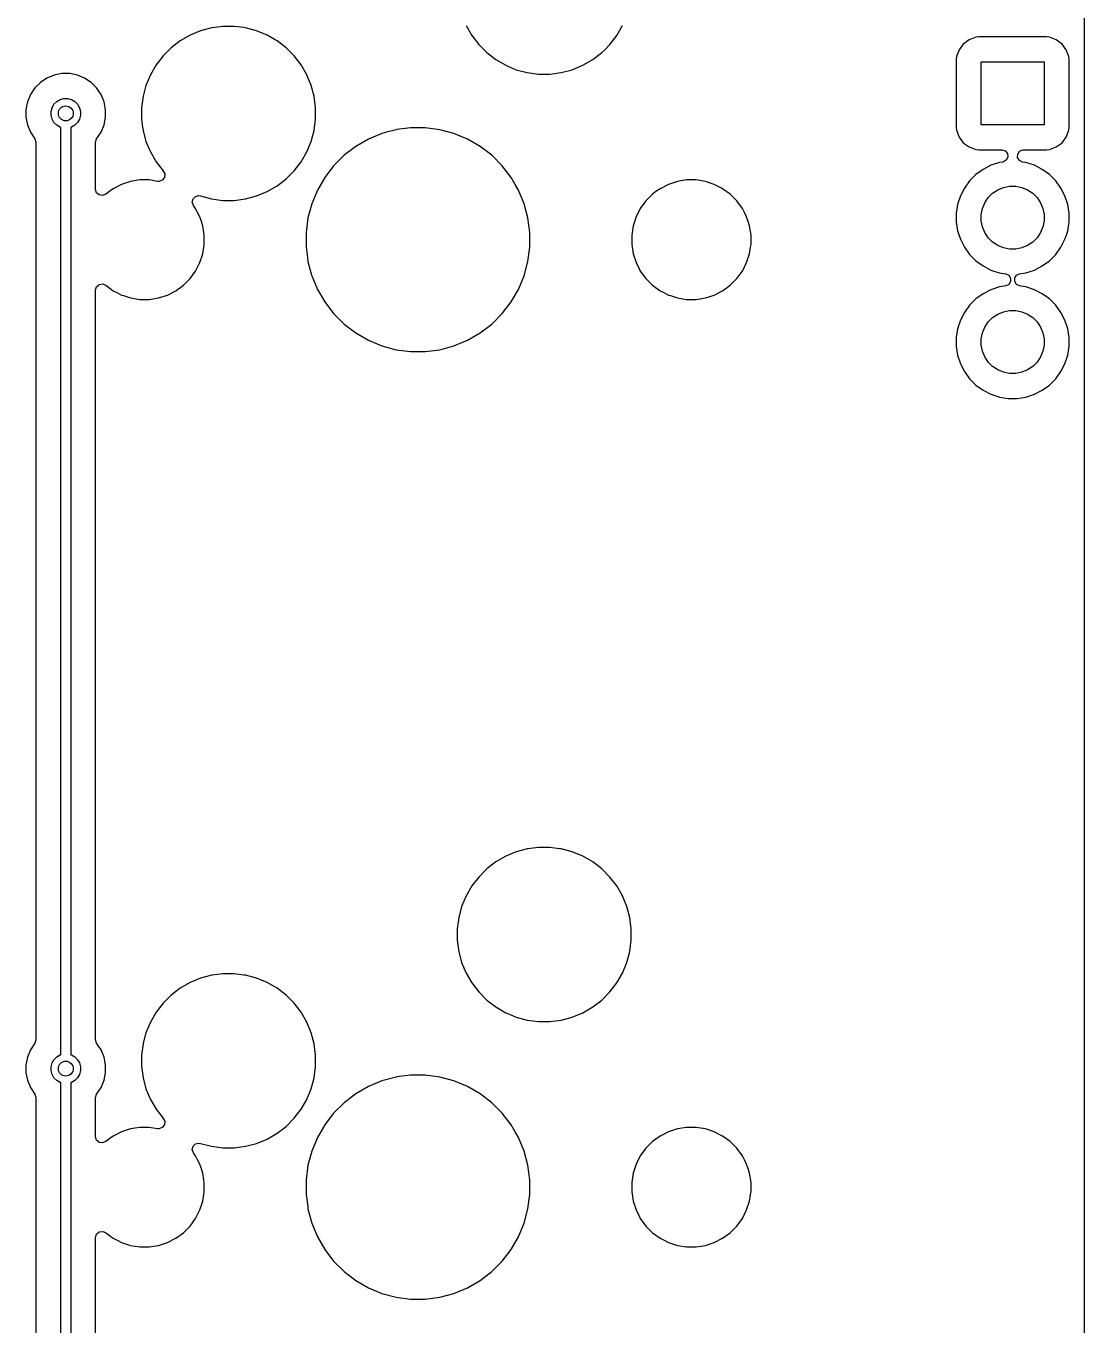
# Model space of a CAD drawing. Extents: x 3.97 to 7.28, y -6.08 to -1.4.
# Drawn here: x 6.44 to 7.278, y -3.484 to -2.456 of the extents above; entities that cross this region are included whole.
import ezdxf

# ---------------------------------------------------------------- set-up
doc = ezdxf.new("R2010")
doc.units = 0
doc.header["$MEASUREMENT"] = 0
doc.layers.add('BLACK', color=7, linetype='CONTINUOUS')

msp = doc.modelspace()

# ---------------------------------------------------------------- linework, layer by layer
at = {"layer": 'BLACK', "linetype": 'CONTINUOUS'}
for p, q in [((7.2775, -1.522), (7.2775, -5.978)), ((6.5865, -2.4573), (6.5828, -2.4583)), ((6.587, -2.4572), (6.5865, -2.4573)), ((6.5955, -2.4561), (6.587, -2.4572)), ((6.6045, -2.4561), (6.5955, -2.4561)), ((6.5955, -2.4561), (6.5955, -2.4561)), ((6.612, -2.4571), (6.6045, -2.4561)), ((6.6045, -2.4561), (6.6045, -2.4561)), ((6.6135, -2.4573), (6.612, -2.4571)), ((6.6222, -2.4596), (6.6135, -2.4573)), ((6.7881, -2.4555), (6.7926, -2.4634)), ((6.9074, -2.4634), (6.9119, -2.4555)), ((6.5616, -2.4676), (6.5545, -2.4731)), ((6.5695, -2.4631), (6.5616, -2.4676)), ((6.5778, -2.4596), (6.5695, -2.4631)), ((6.5695, -2.4631), (6.5695, -2.4631)), ((6.5828, -2.4583), (6.5778, -2.4596)), ((6.6305, -2.4631), (6.6222, -2.4596)), ((6.6368, -2.4667), (6.6305, -2.4631)), ((6.6305, -2.4631), (6.6305, -2.4631)), ((6.6384, -2.4676), (6.6368, -2.4667)), ((6.6455, -2.4731), (6.6384, -2.4676)), ((6.7926, -2.4634), (6.7981, -2.4705)), ((6.9019, -2.4705), (6.9074, -2.4634)), ((7.1865, -2.4667), (7.1819, -2.4701)), ((7.1918, -2.4647), (7.1865, -2.4667)), ((7.1865, -2.4667), (7.1865, -2.4667)), ((7.1941, -2.4644), (7.1918, -2.4647)), ((7.2479, -2.4644), (7.1941, -2.4644)), ((7.1941, -2.4644), (7.1941, -2.4644)), ((7.2502, -2.4647), (7.2479, -2.4644)), ((7.2479, -2.4644), (7.2479, -2.4644)), ((7.2479, -2.4644), (7.2479, -2.4644)), ((7.2479, -2.4644), (7.2479, -2.4644)), ((7.2555, -2.4667), (7.2502, -2.4647)), ((7.2502, -2.4647), (7.2502, -2.4647)), ((7.2601, -2.4701), (7.2555, -2.4667)), ((7.2555, -2.4667), (7.2555, -2.4667)), ((6.5545, -2.4731), (6.5481, -2.4795)), ((6.6519, -2.4795), (6.6455, -2.4731)), ((6.6455, -2.4731), (6.6455, -2.4731)), ((6.7981, -2.4705), (6.7981, -2.4705)), ((6.7981, -2.4705), (6.8045, -2.4769)), ((6.8045, -2.4769), (6.8045, -2.4769)), ((6.8045, -2.4769), (6.8116, -2.4824)), ((6.8886, -2.4823), (6.8955, -2.4769)), ((6.8955, -2.4769), (6.8979, -2.4746)), ((6.8979, -2.4746), (6.9019, -2.4705)), ((6.9019, -2.4705), (6.9019, -2.4705)), ((6.9019, -2.4705), (6.9019, -2.4705)), ((7.1785, -2.4746), (7.1765, -2.4799)), ((7.1819, -2.4701), (7.1785, -2.4746)), ((7.1785, -2.4746), (7.1785, -2.4746)), ((7.1819, -2.4701), (7.1819, -2.4701)), ((7.2635, -2.4746), (7.2601, -2.4701)), ((7.2601, -2.4701), (7.2601, -2.4701)), ((7.2653, -2.4795), (7.2635, -2.4746)), ((7.2635, -2.4746), (7.2635, -2.4746)), ((6.5426, -2.4866), (6.5381, -2.4945)), ((6.5481, -2.4795), (6.5426, -2.4866)), ((6.6574, -2.4866), (6.6519, -2.4795)), ((6.6519, -2.4795), (6.6519, -2.4795)), ((6.6619, -2.4945), (6.6574, -2.4866)), ((6.6574, -2.4866), (6.6574, -2.4866)), ((6.6574, -2.4866), (6.6574, -2.4866)), ((6.8116, -2.4824), (6.8116, -2.4824)), ((6.8116, -2.4824), (6.8116, -2.4824)), ((6.8116, -2.4824), (6.8195, -2.4869)), ((6.8195, -2.4869), (6.8195, -2.4869)), ((6.8195, -2.4869), (6.8195, -2.4869)), ((6.8195, -2.4869), (6.8231, -2.4884)), ((6.8231, -2.4884), (6.8278, -2.4904)), ((6.8722, -2.4904), (6.8805, -2.4869)), ((6.8805, -2.4869), (6.8884, -2.4824)), ((6.8884, -2.4824), (6.8886, -2.4823)), ((7.1765, -2.4799), (7.1763, -2.4823)), ((7.1763, -2.4823), (7.1763, -2.4823)), ((7.1763, -2.4823), (7.1763, -2.4823)), ((7.1763, -2.4823), (7.1763, -2.536)), ((7.196, -2.5341), (7.196, -2.4841)), ((7.196, -2.4841), (7.246, -2.4841)), ((7.246, -2.4841), (7.246, -2.5341)), ((7.2655, -2.4799), (7.2653, -2.4795)), ((7.2657, -2.4823), (7.2655, -2.4799)), ((7.2657, -2.536), (7.2657, -2.4823)), ((6.4561, -2.4971), (6.451, -2.5005)), ((6.4619, -2.4947), (6.4561, -2.4971)), ((6.4561, -2.4971), (6.4561, -2.4971)), ((6.468, -2.4935), (6.4619, -2.4947)), ((6.4619, -2.4947), (6.4619, -2.4947)), ((6.4742, -2.4935), (6.468, -2.4935)), ((6.468, -2.4935), (6.468, -2.4935)), ((6.4803, -2.4947), (6.4742, -2.4935)), ((6.4742, -2.4935), (6.4742, -2.4935)), ((6.486, -2.4971), (6.4803, -2.4947)), ((6.4803, -2.4947), (6.4803, -2.4947)), ((6.4912, -2.5005), (6.486, -2.4971)), ((6.486, -2.4971), (6.486, -2.4971)), ((6.5381, -2.4945), (6.5346, -2.5028)), ((6.5381, -2.4945), (6.5381, -2.4945)), ((6.663, -2.4971), (6.6619, -2.4945)), ((6.6619, -2.4945), (6.6619, -2.4945)), ((6.6619, -2.4945), (6.6619, -2.4945)), ((6.6654, -2.5028), (6.663, -2.4971)), ((6.8278, -2.4904), (6.8365, -2.4927)), ((6.8365, -2.4927), (6.8455, -2.4939)), ((6.8455, -2.4939), (6.8455, -2.4939)), ((6.8455, -2.4939), (6.8545, -2.4939)), ((6.8545, -2.4939), (6.8635, -2.4927)), ((6.8545, -2.4939), (6.8545, -2.4939)), ((6.8635, -2.4927), (6.8722, -2.4904)), ((6.4466, -2.5049), (6.4431, -2.5101)), ((6.451, -2.5005), (6.4466, -2.5049)), ((6.4466, -2.5049), (6.4466, -2.5049)), ((6.451, -2.5005), (6.451, -2.5005)), ((6.4955, -2.5049), (6.4912, -2.5005)), ((6.4912, -2.5005), (6.4912, -2.5005)), ((6.499, -2.5101), (6.4955, -2.5049)), ((6.4955, -2.5049), (6.4955, -2.5049)), ((6.5346, -2.5028), (6.5323, -2.5115)), ((6.6677, -2.5115), (6.6654, -2.5028)), ((6.4408, -2.5158), (6.4395, -2.5219)), ((6.4431, -2.5101), (6.4408, -2.5158)), ((6.4408, -2.5158), (6.4408, -2.5158)), ((6.4431, -2.5101), (6.4431, -2.5101)), ((6.4602, -2.5205), (6.4617, -2.5178)), ((6.4617, -2.5178), (6.4639, -2.5156)), ((6.4639, -2.5156), (6.4665, -2.5141)), ((6.4665, -2.5141), (6.4695, -2.5133)), ((6.4695, -2.5133), (6.4726, -2.5133)), ((6.4726, -2.5133), (6.4756, -2.5141)), ((6.4756, -2.5141), (6.4783, -2.5156)), ((6.4783, -2.5156), (6.4804, -2.5178)), ((6.4804, -2.5178), (6.482, -2.5205)), ((6.4996, -2.5115), (6.499, -2.5101)), ((6.499, -2.5101), (6.499, -2.5101)), ((6.5014, -2.5158), (6.4996, -2.5115)), ((6.5023, -2.5205), (6.5014, -2.5158)), ((6.5323, -2.5115), (6.5311, -2.5205)), ((6.5323, -2.5115), (6.5323, -2.5115)), ((6.6689, -2.5205), (6.6677, -2.5115)), ((6.4395, -2.5219), (6.4395, -2.5281)), ((6.4395, -2.5281), (6.4408, -2.5342)), ((6.4594, -2.5235), (6.4602, -2.5205)), ((6.4594, -2.5265), (6.4594, -2.5235)), ((6.4602, -2.5295), (6.4594, -2.5265)), ((6.4617, -2.5322), (6.4602, -2.5295)), ((6.482, -2.5295), (6.4804, -2.5322)), ((6.482, -2.5205), (6.4828, -2.5235)), ((6.4828, -2.5265), (6.482, -2.5295)), ((6.4828, -2.5235), (6.4828, -2.5265)), ((6.5014, -2.5342), (6.5026, -2.5281)), ((6.5026, -2.5219), (6.5023, -2.5205)), ((6.5026, -2.5281), (6.5026, -2.5219)), ((6.5026, -2.5219), (6.5026, -2.5219)), ((6.5026, -2.5219), (6.5026, -2.5219)), ((6.5311, -2.5205), (6.5311, -2.5295)), ((6.5311, -2.5295), (6.5319, -2.536)), ((6.6677, -2.5385), (6.6689, -2.5295)), ((6.6689, -2.5295), (6.6689, -2.5205)), ((6.4408, -2.5342), (6.4408, -2.5342)), ((6.4408, -2.5342), (6.4431, -2.5399)), ((6.4431, -2.5399), (6.4431, -2.5399)), ((6.4431, -2.5399), (6.4466, -2.5451)), ((6.4639, -2.5344), (6.4617, -2.5322)), ((6.4665, -2.5359), (6.4639, -2.5344)), ((6.4671, -2.5361), (6.4665, -2.5359)), ((6.4671, -3.2702), (6.4671, -2.5361)), ((6.4756, -2.5359), (6.475, -2.5361)), ((6.475, -2.5361), (6.475, -3.2702)), ((6.4783, -2.5344), (6.4756, -2.5359)), ((6.4804, -2.5322), (6.4783, -2.5344)), ((6.4955, -2.5451), (6.499, -2.5399)), ((6.499, -2.5399), (6.5014, -2.5342)), ((6.499, -2.5399), (6.499, -2.5399)), ((6.499, -2.5399), (6.499, -2.5399)), ((6.5319, -2.536), (6.5323, -2.5385)), ((6.5323, -2.5385), (6.534, -2.5451)), ((6.6654, -2.5472), (6.6677, -2.5385)), ((6.7252, -2.5399), (6.7215, -2.5409)), ((6.7327, -2.5379), (6.7252, -2.5399)), ((6.7332, -2.5378), (6.7327, -2.5379)), ((6.7442, -2.5364), (6.7332, -2.5378)), ((6.7558, -2.5364), (6.7442, -2.5364)), ((6.7442, -2.5364), (6.7442, -2.5364)), ((6.7654, -2.5377), (6.7558, -2.5364)), ((6.7558, -2.5364), (6.7558, -2.5364)), ((6.7673, -2.5379), (6.7654, -2.5377)), ((6.7785, -2.5409), (6.7673, -2.5379)), ((7.1763, -2.536), (7.1763, -2.536)), ((7.1763, -2.536), (7.1765, -2.5384)), ((7.1765, -2.5384), (7.1785, -2.5437)), ((7.246, -2.5341), (7.196, -2.5341)), ((7.2635, -2.5437), (7.2655, -2.5384)), ((7.2655, -2.5384), (7.2657, -2.536)), ((6.4466, -2.5451), (6.4474, -2.5477)), ((6.4474, -2.5477), (6.4474, -2.5478)), ((6.4474, -2.5478), (6.4474, -3.2584)), ((6.4947, -2.5478), (6.4955, -2.5452)), ((6.4947, -2.5852), (6.4947, -2.5478)), ((6.4955, -2.5452), (6.4955, -2.5451)), ((6.534, -2.5451), (6.5346, -2.5472)), ((6.5346, -2.5472), (6.5381, -2.5555)), ((6.6619, -2.5555), (6.6654, -2.5472)), ((6.7107, -2.5454), (6.7007, -2.5512)), ((6.7215, -2.5409), (6.7107, -2.5454)), ((6.7107, -2.5454), (6.7107, -2.5454)), ((6.7215, -2.5409), (6.7215, -2.5409)), ((6.7893, -2.5454), (6.7785, -2.5409)), ((6.7785, -2.5409), (6.7785, -2.5409)), ((6.7785, -2.5409), (6.7785, -2.5409)), ((6.7993, -2.5512), (6.7893, -2.5454)), ((6.7893, -2.5454), (6.7893, -2.5454)), ((7.1785, -2.5437), (7.1785, -2.5437)), ((7.1785, -2.5437), (7.1819, -2.5482)), ((7.1819, -2.5482), (7.1819, -2.5482)), ((7.1819, -2.5482), (7.1865, -2.5516)), ((7.2555, -2.5516), (7.2601, -2.5482)), ((7.2601, -2.5482), (7.2635, -2.5437)), ((6.5381, -2.5555), (6.5381, -2.5555)), ((6.5381, -2.5555), (6.5426, -2.5634)), ((6.6574, -2.5634), (6.6619, -2.5555)), ((6.6915, -2.5582), (6.6832, -2.5665)), ((6.7007, -2.5512), (6.6915, -2.5582)), ((6.6915, -2.5582), (6.6915, -2.5582)), ((6.8085, -2.5582), (6.7993, -2.5512)), ((6.8168, -2.5665), (6.8085, -2.5582)), ((6.8085, -2.5582), (6.8085, -2.5582)), ((7.1865, -2.5516), (7.1865, -2.5516)), ((7.1865, -2.5516), (7.1918, -2.5536)), ((7.1918, -2.5536), (7.1918, -2.5536)), ((7.1918, -2.5536), (7.192, -2.5536)), ((7.192, -2.5536), (7.1941, -2.5539)), ((7.1941, -2.5539), (7.2124, -2.5539)), ((7.2124, -2.5539), (7.215, -2.5546)), ((7.215, -2.5546), (7.2168, -2.5567)), ((7.2172, -2.5594), (7.2161, -2.5619)), ((7.2168, -2.5567), (7.2172, -2.5594)), ((7.2249, -2.56), (7.225, -2.5573)), ((7.2264, -2.5624), (7.2249, -2.56)), ((7.225, -2.5573), (7.2265, -2.555)), ((7.2265, -2.555), (7.229, -2.5539)), ((7.229, -2.5539), (7.2296, -2.5539)), ((7.2296, -2.5539), (7.2479, -2.5539)), ((7.2479, -2.5539), (7.2502, -2.5536)), ((7.2502, -2.5536), (7.2555, -2.5516)), ((6.5426, -2.5634), (6.5481, -2.5705)), ((6.5481, -2.5705), (6.5482, -2.5707)), ((6.5482, -2.5707), (6.5481, -2.5707)), ((6.5481, -2.5707), (6.5494, -2.5729)), ((6.6455, -2.5769), (6.6519, -2.5705)), ((6.6519, -2.5705), (6.6574, -2.5634)), ((6.6519, -2.5705), (6.6519, -2.5705)), ((6.6519, -2.5705), (6.6519, -2.5705)), ((6.6832, -2.5665), (6.6762, -2.5757)), ((6.6832, -2.5665), (6.6832, -2.5665)), ((6.8238, -2.5757), (6.8168, -2.5665)), ((6.8168, -2.5665), (6.8168, -2.5665)), ((7.1976, -2.5693), (7.1919, -2.5735)), ((7.2038, -2.5661), (7.1976, -2.5693)), ((7.2105, -2.564), (7.2038, -2.5661)), ((7.2038, -2.5661), (7.2038, -2.5661)), ((7.2131, -2.5636), (7.2105, -2.564)), ((7.2105, -2.564), (7.2105, -2.564)), ((7.2138, -2.5634), (7.2131, -2.5636)), ((7.2161, -2.5619), (7.2138, -2.5634)), ((7.2289, -2.5636), (7.2264, -2.5624)), ((7.2315, -2.564), (7.2289, -2.5636)), ((7.2382, -2.5661), (7.2315, -2.564)), ((7.2444, -2.5693), (7.2382, -2.5661)), ((7.2382, -2.5661), (7.2382, -2.5661)), ((7.2501, -2.5735), (7.2444, -2.5693)), ((6.5224, -2.5789), (6.5153, -2.5812)), ((6.5297, -2.5777), (6.5224, -2.5789)), ((6.5372, -2.5777), (6.5297, -2.5777)), ((6.5297, -2.5777), (6.5297, -2.5777)), ((6.5438, -2.5788), (6.5372, -2.5777)), ((6.5372, -2.5777), (6.5372, -2.5777)), ((6.5449, -2.5788), (6.5438, -2.5788)), ((6.5475, -2.5779), (6.5449, -2.5788)), ((6.5492, -2.5757), (6.5475, -2.5779)), ((6.5494, -2.5729), (6.5492, -2.5757)), ((6.6384, -2.5824), (6.6455, -2.5769)), ((6.6455, -2.5769), (6.6455, -2.5769)), ((6.6455, -2.5769), (6.6455, -2.5769)), ((6.6762, -2.5757), (6.6704, -2.5857)), ((6.827, -2.5812), (6.8238, -2.5757)), ((6.9555, -2.5789), (6.9484, -2.5812)), ((6.9628, -2.5777), (6.9555, -2.5789)), ((6.9703, -2.5777), (6.9628, -2.5777)), ((6.9628, -2.5777), (6.9628, -2.5777)), ((6.9776, -2.5789), (6.9703, -2.5777)), ((6.9703, -2.5777), (6.9703, -2.5777)), ((6.9847, -2.5812), (6.9776, -2.5789)), ((7.1869, -2.5785), (7.1828, -2.5841)), ((7.1919, -2.5735), (7.1869, -2.5785)), ((7.2551, -2.5785), (7.2501, -2.5735)), ((7.2592, -2.5841), (7.2551, -2.5785)), ((6.4955, -2.5878), (6.4947, -2.5852)), ((6.4975, -2.5896), (6.4955, -2.5878)), ((6.5002, -2.59), (6.4975, -2.5896)), ((6.5025, -2.589), (6.5002, -2.59)), ((6.5027, -2.5889), (6.5025, -2.5891)), ((6.5025, -2.5891), (6.5025, -2.589)), ((6.5059, -2.5866), (6.5027, -2.5889)), ((6.5027, -2.5889), (6.5027, -2.5889)), ((6.5087, -2.5846), (6.5059, -2.5866)), ((6.5153, -2.5812), (6.5087, -2.5846)), ((6.5719, -2.5926), (6.5738, -2.5907)), ((6.5738, -2.5907), (6.5765, -2.5901)), ((6.5765, -2.5901), (6.5777, -2.5904)), ((6.5777, -2.5904), (6.5778, -2.5904)), ((6.5778, -2.5904), (6.5778, -2.5904)), ((6.5778, -2.5904), (6.5865, -2.5927)), ((6.6135, -2.5927), (6.6222, -2.5904)), ((6.6222, -2.5904), (6.6305, -2.5869)), ((6.6305, -2.5869), (6.6384, -2.5824)), ((6.6704, -2.5857), (6.6659, -2.5965)), ((6.6704, -2.5857), (6.6704, -2.5857)), ((6.8296, -2.5857), (6.827, -2.5812)), ((6.8341, -2.5965), (6.8296, -2.5857)), ((6.9357, -2.5889), (6.9305, -2.5942)), ((6.9385, -2.5869), (6.9357, -2.5889)), ((6.9357, -2.5889), (6.9357, -2.5889)), ((6.9357, -2.5889), (6.9357, -2.5889)), ((6.9418, -2.5846), (6.9385, -2.5869)), ((6.9484, -2.5812), (6.9418, -2.5846)), ((6.9905, -2.5841), (6.9847, -2.5812)), ((6.9913, -2.5846), (6.9905, -2.5841)), ((6.9973, -2.5889), (6.9913, -2.5846)), ((7.0026, -2.5942), (6.9973, -2.5889)), ((7.1796, -2.5904), (7.1774, -2.5971)), ((7.1828, -2.5841), (7.1796, -2.5904)), ((7.1796, -2.5904), (7.1796, -2.5904)), ((7.2017, -2.5917), (7.2051, -2.5882)), ((7.2051, -2.5882), (7.2092, -2.5855)), ((7.2092, -2.5855), (7.2137, -2.5837)), ((7.2137, -2.5837), (7.2185, -2.5827)), ((7.2185, -2.5827), (7.2235, -2.5827)), ((7.2235, -2.5827), (7.2283, -2.5837)), ((7.2283, -2.5837), (7.2328, -2.5855)), ((7.2328, -2.5855), (7.2369, -2.5882)), ((7.2369, -2.5882), (7.2403, -2.5917)), ((7.2624, -2.5904), (7.2592, -2.5841)), ((7.2646, -2.5971), (7.2624, -2.5904)), ((7.2624, -2.5904), (7.2624, -2.5904)), ((7.2624, -2.5904), (7.2624, -2.5904)), ((6.5712, -2.5953), (6.5719, -2.5926)), ((6.5722, -2.5979), (6.5712, -2.5953)), ((6.5739, -2.6002), (6.5722, -2.5979)), ((6.5755, -2.6034), (6.5739, -2.6002)), ((6.5865, -2.5927), (6.5955, -2.5939)), ((6.5955, -2.5939), (6.5955, -2.5939)), ((6.5955, -2.5939), (6.6045, -2.5939)), ((6.6045, -2.5939), (6.6135, -2.5927)), ((6.6045, -2.5939), (6.6045, -2.5939)), ((6.6659, -2.5965), (6.6629, -2.6077)), ((6.6659, -2.5965), (6.6659, -2.5965)), ((6.8371, -2.6077), (6.8341, -2.5965)), ((6.9261, -2.6002), (6.9227, -2.6069)), ((6.9297, -2.5953), (6.9261, -2.6002)), ((6.9305, -2.5942), (6.9297, -2.5953)), ((6.9305, -2.5942), (6.9305, -2.5942)), ((6.9305, -2.5942), (6.9305, -2.5942)), ((7.007, -2.6002), (7.0026, -2.5942)), ((7.0086, -2.6034), (7.007, -2.6002)), ((7.1774, -2.5971), (7.1763, -2.6041)), ((7.1774, -2.5971), (7.1774, -2.5971)), ((7.1961, -2.6051), (7.1971, -2.6003)), ((7.1971, -2.6003), (7.199, -2.5958)), ((7.199, -2.5958), (7.2017, -2.5917)), ((7.2403, -2.5917), (7.243, -2.5958)), ((7.243, -2.5958), (7.2449, -2.6003)), ((7.2449, -2.6003), (7.2459, -2.6051)), ((7.2657, -2.6041), (7.2646, -2.5971)), ((7.2646, -2.5971), (7.2646, -2.5971)), ((7.2646, -2.5971), (7.2646, -2.5971)), ((6.5773, -2.6069), (6.5755, -2.6034)), ((6.5785, -2.6106), (6.5773, -2.6069)), ((6.5773, -2.6069), (6.5773, -2.6069)), ((6.5773, -2.6069), (6.5773, -2.6069)), ((6.5796, -2.6139), (6.5785, -2.6106)), ((6.6629, -2.6077), (6.6614, -2.6192)), ((6.6629, -2.6077), (6.6629, -2.6077)), ((6.8386, -2.6192), (6.8371, -2.6077)), ((6.9227, -2.6069), (6.9204, -2.6139)), ((7.0103, -2.6069), (7.0086, -2.6034)), ((7.0116, -2.6106), (7.0103, -2.6069)), ((7.0103, -2.6069), (7.0103, -2.6069)), ((7.0103, -2.6069), (7.0103, -2.6069)), ((7.0126, -2.6139), (7.0116, -2.6106)), ((7.1763, -2.6041), (7.1763, -2.6111)), ((7.1763, -2.6111), (7.1774, -2.618)), ((7.1961, -2.61), (7.1961, -2.6051)), ((7.1971, -2.6148), (7.1961, -2.61)), ((7.2459, -2.61), (7.2449, -2.6148)), ((7.2459, -2.6051), (7.2459, -2.61)), ((7.2646, -2.618), (7.2657, -2.6111)), ((7.2657, -2.6111), (7.2657, -2.6041)), ((6.5804, -2.6192), (6.5796, -2.6139)), ((6.5805, -2.6198), (6.5804, -2.6192)), ((6.5807, -2.6213), (6.5805, -2.6198)), ((6.5807, -2.6287), (6.5807, -2.6213)), ((6.6614, -2.6192), (6.6614, -2.6308)), ((6.8386, -2.6213), (6.8386, -2.6192)), ((6.8386, -2.6308), (6.8386, -2.6213)), ((6.9204, -2.6139), (6.9193, -2.6213)), ((6.9193, -2.6213), (6.9193, -2.6287)), ((7.0138, -2.6213), (7.0126, -2.6139)), ((7.0138, -2.6287), (7.0138, -2.6213)), ((7.1774, -2.618), (7.1774, -2.618)), ((7.1774, -2.618), (7.1796, -2.6247)), ((7.199, -2.6194), (7.1971, -2.6148)), ((7.2017, -2.6234), (7.199, -2.6194)), ((7.243, -2.6194), (7.2403, -2.6234)), ((7.2449, -2.6148), (7.243, -2.6194)), ((7.2624, -2.6247), (7.2636, -2.6213)), ((7.2636, -2.6213), (7.2646, -2.618)), ((7.2646, -2.618), (7.2646, -2.618)), ((7.2646, -2.618), (7.2646, -2.618)), ((6.5796, -2.6361), (6.5804, -2.6308)), ((6.5804, -2.6308), (6.5807, -2.6287)), ((6.6614, -2.6308), (6.6622, -2.6367)), ((6.8371, -2.6423), (6.8386, -2.6308)), ((6.9193, -2.6287), (6.9204, -2.6361)), ((7.0126, -2.6361), (7.0135, -2.6308)), ((7.0135, -2.6308), (7.0138, -2.6287)), ((7.1796, -2.6247), (7.1796, -2.6247)), ((7.1796, -2.6247), (7.1828, -2.631)), ((7.1828, -2.631), (7.1869, -2.6367)), ((7.2051, -2.6269), (7.2017, -2.6234)), ((7.2092, -2.6296), (7.2051, -2.6269)), ((7.2137, -2.6315), (7.2092, -2.6296)), ((7.2185, -2.6325), (7.2137, -2.6315)), ((7.2235, -2.6325), (7.2185, -2.6325)), ((7.2283, -2.6315), (7.2235, -2.6325)), ((7.2328, -2.6296), (7.2283, -2.6315)), ((7.2369, -2.6269), (7.2328, -2.6296)), ((7.2403, -2.6234), (7.2369, -2.6269)), ((7.2551, -2.6367), (7.2592, -2.631)), ((7.2592, -2.631), (7.2624, -2.6247)), ((6.5773, -2.6431), (6.5796, -2.6361)), ((6.6622, -2.6367), (6.6629, -2.6423)), ((6.6629, -2.6423), (6.6658, -2.6531)), ((6.8341, -2.6535), (6.8371, -2.6423)), ((6.9204, -2.6361), (6.9227, -2.6431)), ((7.0103, -2.6431), (7.0126, -2.6361)), ((7.1869, -2.6367), (7.1919, -2.6417)), ((7.1919, -2.6417), (7.1976, -2.6458)), ((7.2444, -2.6458), (7.2501, -2.6417)), ((7.2501, -2.6417), (7.2551, -2.6367)), ((6.5695, -2.6558), (6.5739, -2.6498)), ((6.5739, -2.6498), (6.5773, -2.6431)), ((6.9227, -2.6431), (6.9255, -2.6485)), ((6.9255, -2.6485), (6.9261, -2.6498)), ((6.9261, -2.6498), (6.9305, -2.6558)), ((7.0026, -2.6558), (7.007, -2.6498)), ((7.007, -2.6498), (7.0103, -2.6431)), ((7.1976, -2.6458), (7.2038, -2.649)), ((7.2038, -2.649), (7.2038, -2.649)), ((7.2038, -2.649), (7.2062, -2.6498)), ((7.2062, -2.6498), (7.2105, -2.6512)), ((7.2105, -2.6512), (7.2155, -2.652)), ((7.2155, -2.652), (7.218, -2.6531)), ((7.2226, -2.6553), (7.2241, -2.6531)), ((7.2241, -2.6531), (7.2265, -2.652)), ((7.2265, -2.652), (7.2315, -2.6512)), ((7.2315, -2.6512), (7.2382, -2.649)), ((7.2315, -2.6512), (7.2315, -2.6512)), ((7.2315, -2.6512), (7.2315, -2.6512)), ((7.2382, -2.649), (7.2444, -2.6458)), ((7.2382, -2.649), (7.2382, -2.649)), ((7.2382, -2.649), (7.2382, -2.649)), ((6.4947, -2.6648), (6.4955, -2.6622)), ((6.4955, -2.6622), (6.4976, -2.6604)), ((6.4976, -2.6604), (6.5003, -2.66)), ((6.5003, -2.66), (6.5025, -2.661)), ((6.5025, -2.661), (6.5025, -2.6609)), ((6.5025, -2.6609), (6.5027, -2.6611)), ((6.5027, -2.6611), (6.5027, -2.6611)), ((6.5027, -2.6611), (6.5087, -2.6654)), ((6.5582, -2.6654), (6.5643, -2.6611)), ((6.5643, -2.6611), (6.5695, -2.6558)), ((6.6658, -2.6531), (6.6659, -2.6535)), ((6.6659, -2.6535), (6.6659, -2.6535)), ((6.6659, -2.6535), (6.6704, -2.6643)), ((6.8296, -2.6643), (6.8341, -2.6535)), ((6.9305, -2.6558), (6.9357, -2.6611)), ((6.9357, -2.6611), (6.9418, -2.6654)), ((6.9913, -2.6654), (6.9973, -2.6611)), ((6.9973, -2.6611), (7.0026, -2.6558)), ((7.2105, -2.6624), (7.2038, -2.6646)), ((7.2155, -2.6616), (7.2105, -2.6624)), ((7.2105, -2.6624), (7.2105, -2.6624)), ((7.2179, -2.6605), (7.2155, -2.6616)), ((7.2194, -2.6582), (7.2179, -2.6605)), ((7.218, -2.6531), (7.2194, -2.6555)), ((7.2194, -2.6555), (7.2194, -2.6582)), ((7.2226, -2.6581), (7.2226, -2.6553)), ((7.224, -2.6604), (7.2226, -2.6581)), ((7.2265, -2.6616), (7.224, -2.6604)), ((7.2278, -2.6618), (7.2265, -2.6616)), ((7.2315, -2.6624), (7.2278, -2.6618)), ((7.2382, -2.6646), (7.2315, -2.6624)), ((6.4947, -3.1705), (6.4947, -2.6648)), ((6.5087, -2.6654), (6.5116, -2.6669)), ((6.5116, -2.6669), (6.5153, -2.6688)), ((6.5153, -2.6688), (6.5153, -2.6688)), ((6.5153, -2.6688), (6.5153, -2.6688)), ((6.5153, -2.6688), (6.5169, -2.6693)), ((6.5169, -2.6693), (6.5224, -2.6711)), ((6.5224, -2.6711), (6.5297, -2.6723)), ((6.5297, -2.6723), (6.5297, -2.6723)), ((6.5297, -2.6723), (6.5372, -2.6723)), ((6.5372, -2.6723), (6.5445, -2.6711)), ((6.5445, -2.6711), (6.5516, -2.6688)), ((6.5516, -2.6688), (6.5582, -2.6654)), ((6.6704, -2.6643), (6.6704, -2.6643)), ((6.6704, -2.6643), (6.6762, -2.6743)), ((6.8238, -2.6743), (6.8296, -2.6643)), ((6.9418, -2.6654), (6.9446, -2.6669)), ((6.9446, -2.6669), (6.9484, -2.6688)), ((6.9484, -2.6688), (6.9484, -2.6688)), ((6.9484, -2.6688), (6.9484, -2.6688)), ((6.9484, -2.6688), (6.95, -2.6693)), ((6.95, -2.6693), (6.9555, -2.6711)), ((6.9555, -2.6711), (6.9628, -2.6723)), ((6.9628, -2.6723), (6.9628, -2.6723)), ((6.9628, -2.6723), (6.9703, -2.6723)), ((6.9703, -2.6723), (6.9776, -2.6711)), ((6.9776, -2.6711), (6.9847, -2.6688)), ((6.9847, -2.6688), (6.9913, -2.6654)), ((7.1919, -2.6719), (7.1869, -2.6769)), ((7.1976, -2.6678), (7.1919, -2.6719)), ((7.2038, -2.6646), (7.1976, -2.6678)), ((7.2038, -2.6646), (7.2038, -2.6646)), ((7.2444, -2.6678), (7.2382, -2.6646)), ((7.2382, -2.6646), (7.2382, -2.6646)), ((7.2501, -2.6719), (7.2444, -2.6678)), ((7.2551, -2.6769), (7.2501, -2.6719)), ((6.6762, -2.6743), (6.6832, -2.6835)), ((6.6832, -2.6835), (6.6832, -2.6835)), ((6.6832, -2.6835), (6.6915, -2.6918)), ((6.8085, -2.6918), (6.8168, -2.6835)), ((6.8168, -2.6835), (6.8238, -2.6743)), ((7.1828, -2.6826), (7.1796, -2.6888)), ((7.1869, -2.6769), (7.1828, -2.6826)), ((7.2051, -2.6867), (7.2092, -2.684)), ((7.2092, -2.684), (7.2137, -2.6821)), ((7.2137, -2.6821), (7.2185, -2.6811)), ((7.2185, -2.6811), (7.2235, -2.6811)), ((7.2235, -2.6811), (7.2283, -2.6821)), ((7.2283, -2.6821), (7.2328, -2.684)), ((7.2328, -2.684), (7.2369, -2.6867)), ((7.2592, -2.6826), (7.2551, -2.6769)), ((7.2624, -2.6887), (7.2592, -2.6826)), ((6.6915, -2.6918), (6.6915, -2.6918)), ((6.6915, -2.6918), (6.7007, -2.6988)), ((6.7993, -2.6988), (6.8085, -2.6918)), ((7.1796, -2.6888), (7.1774, -2.6955)), ((7.1796, -2.6888), (7.1796, -2.6888)), ((7.1971, -2.6987), (7.199, -2.6942)), ((7.199, -2.6942), (7.2017, -2.6901)), ((7.2017, -2.6901), (7.2051, -2.6867)), ((7.2369, -2.6867), (7.2403, -2.6901)), ((7.2403, -2.6901), (7.243, -2.6942)), ((7.243, -2.6942), (7.2449, -2.6987)), ((7.2624, -2.6888), (7.2624, -2.6887)), ((7.2646, -2.6955), (7.2624, -2.6888)), ((7.2624, -2.6888), (7.2624, -2.6888)), ((6.7007, -2.6988), (6.7107, -2.7046)), ((6.7893, -2.7046), (6.7993, -2.6988)), ((7.1774, -2.6955), (7.1763, -2.7025)), ((7.1763, -2.7025), (7.1763, -2.7095)), ((7.1774, -2.6955), (7.1774, -2.6955)), ((7.1961, -2.7035), (7.1971, -2.6987)), ((7.1961, -2.7085), (7.1961, -2.7035)), ((7.2449, -2.6987), (7.2459, -2.7035)), ((7.2459, -2.7035), (7.2459, -2.7085)), ((7.2657, -2.7025), (7.2646, -2.6955)), ((7.2646, -2.6955), (7.2646, -2.6955)), ((7.2646, -2.6955), (7.2646, -2.6955)), ((7.2657, -2.7095), (7.2657, -2.7025)), ((6.7107, -2.7046), (6.7107, -2.7046)), ((6.7107, -2.7046), (6.7107, -2.7046)), ((6.7107, -2.7046), (6.7215, -2.7091)), ((6.7215, -2.7091), (6.7327, -2.7121)), ((6.7327, -2.7121), (6.7442, -2.7136)), ((6.7442, -2.7136), (6.7442, -2.7136)), ((6.7442, -2.7136), (6.7558, -2.7136)), ((6.7558, -2.7136), (6.7673, -2.7121)), ((6.7558, -2.7136), (6.7558, -2.7136)), ((6.7673, -2.7121), (6.7785, -2.7091)), ((6.7785, -2.7091), (6.7893, -2.7046)), ((7.1763, -2.7095), (7.1774, -2.7165)), ((7.1971, -2.7133), (7.1961, -2.7085)), ((7.199, -2.7178), (7.1971, -2.7133)), ((7.2449, -2.7133), (7.243, -2.7178)), ((7.2459, -2.7085), (7.2449, -2.7133)), ((7.2646, -2.7165), (7.2657, -2.7095)), ((7.1774, -2.7165), (7.1774, -2.7165)), ((7.1774, -2.7165), (7.1796, -2.7232)), ((7.1796, -2.7232), (7.1796, -2.7232)), ((7.1796, -2.7232), (7.1828, -2.7294)), ((7.2017, -2.7219), (7.199, -2.7178)), ((7.2051, -2.7253), (7.2017, -2.7219)), ((7.2403, -2.7219), (7.2369, -2.7253)), ((7.243, -2.7178), (7.2403, -2.7219)), ((7.2592, -2.7294), (7.2624, -2.7232)), ((7.2624, -2.7232), (7.2646, -2.7165)), ((7.1828, -2.7294), (7.1869, -2.7351)), ((7.1869, -2.7351), (7.1919, -2.7401)), ((7.2092, -2.728), (7.2051, -2.7253)), ((7.2137, -2.7299), (7.2092, -2.728)), ((7.2185, -2.7309), (7.2137, -2.7299)), ((7.2235, -2.7309), (7.2185, -2.7309)), ((7.2283, -2.7299), (7.2235, -2.7309)), ((7.2328, -2.728), (7.2283, -2.7299)), ((7.2369, -2.7253), (7.2328, -2.728)), ((7.2501, -2.7401), (7.2551, -2.7351)), ((7.2551, -2.7351), (7.2592, -2.7294)), ((7.1919, -2.7401), (7.1976, -2.7442)), ((7.1976, -2.7442), (7.2038, -2.7474)), ((7.2382, -2.7474), (7.2444, -2.7442)), ((7.2444, -2.7442), (7.2501, -2.7401)), ((7.2038, -2.7474), (7.2038, -2.7474)), ((7.2038, -2.7474), (7.2101, -2.7495)), ((7.2101, -2.7495), (7.2105, -2.7496)), ((7.2105, -2.7496), (7.2175, -2.7507)), ((7.2175, -2.7507), (7.2175, -2.7507)), ((7.2175, -2.7507), (7.2245, -2.7507)), ((7.2245, -2.7507), (7.2315, -2.7496)), ((7.2245, -2.7507), (7.2245, -2.7507)), ((7.2315, -2.7496), (7.2382, -2.7474)), ((7.2315, -2.7496), (7.2315, -2.7496)), ((7.2315, -2.7496), (7.2315, -2.7496)), ((7.2382, -2.7474), (7.2382, -2.7474)), ((7.2382, -2.7474), (7.2382, -2.7474)), ((6.8195, -3.1131), (6.8116, -3.1176)), ((6.8278, -3.1096), (6.8195, -3.1131)), ((6.8195, -3.1131), (6.8195, -3.1131)), ((6.8328, -3.1083), (6.8278, -3.1096)), ((6.8365, -3.1073), (6.8328, -3.1083)), ((6.837, -3.1072), (6.8365, -3.1073)), ((6.8455, -3.1061), (6.837, -3.1072)), ((6.8545, -3.1061), (6.8455, -3.1061)), ((6.8455, -3.1061), (6.8455, -3.1061)), ((6.862, -3.1071), (6.8545, -3.1061)), ((6.8545, -3.1061), (6.8545, -3.1061)), ((6.8635, -3.1073), (6.862, -3.1071)), ((6.8722, -3.1096), (6.8635, -3.1073)), ((6.8805, -3.1131), (6.8722, -3.1096)), ((6.8884, -3.1176), (6.8805, -3.1131)), ((6.8805, -3.1131), (6.8805, -3.1131)), ((6.8045, -3.1231), (6.7981, -3.1295)), ((6.8116, -3.1176), (6.8045, -3.1231)), ((6.8955, -3.1231), (6.8884, -3.1176)), ((6.9019, -3.1295), (6.8955, -3.1231)), ((6.8955, -3.1231), (6.8955, -3.1231)), ((6.7981, -3.1295), (6.7926, -3.1366)), ((6.9074, -3.1366), (6.9019, -3.1295)), ((6.9019, -3.1295), (6.9019, -3.1295)), ((6.7881, -3.1445), (6.7846, -3.1528)), ((6.7926, -3.1366), (6.7881, -3.1445)), ((6.7881, -3.1445), (6.7881, -3.1445)), ((6.9119, -3.1445), (6.9074, -3.1366)), ((6.9074, -3.1366), (6.9074, -3.1366)), ((6.9074, -3.1366), (6.9074, -3.1366)), ((6.9154, -3.1528), (6.9119, -3.1445)), ((6.7846, -3.1528), (6.7823, -3.1615)), ((6.9177, -3.1615), (6.9154, -3.1528)), ((6.7823, -3.1615), (6.7811, -3.1705)), ((6.7823, -3.1615), (6.7823, -3.1615)), ((6.9189, -3.1705), (6.9177, -3.1615)), ((6.4947, -3.2584), (6.4947, -3.1705)), ((6.7811, -3.1705), (6.7811, -3.1795)), ((6.9189, -3.1795), (6.9189, -3.1705)), ((6.7811, -3.1795), (6.7821, -3.187)), ((6.7821, -3.187), (6.7823, -3.1885)), ((6.9177, -3.1885), (6.9189, -3.1795)), ((6.7823, -3.1885), (6.7823, -3.1885)), ((6.7823, -3.1885), (6.7846, -3.1972)), ((6.7846, -3.1972), (6.7881, -3.2055)), ((6.9119, -3.2055), (6.9154, -3.1972)), ((6.9154, -3.1972), (6.9177, -3.1885)), ((6.5828, -3.2083), (6.5778, -3.2096)), ((6.5865, -3.2073), (6.5828, -3.2083)), ((6.587, -3.2072), (6.5865, -3.2073)), ((6.5955, -3.2061), (6.587, -3.2072)), ((6.6045, -3.2061), (6.5955, -3.2061)), ((6.5955, -3.2061), (6.5955, -3.2061)), ((6.612, -3.2071), (6.6045, -3.2061)), ((6.6045, -3.2061), (6.6045, -3.2061)), ((6.6135, -3.2073), (6.612, -3.2071)), ((6.6222, -3.2096), (6.6135, -3.2073)), ((6.7881, -3.2055), (6.7881, -3.2055)), ((6.7881, -3.2055), (6.7926, -3.2134)), ((6.9074, -3.2134), (6.9119, -3.2055)), ((6.5616, -3.2176), (6.5545, -3.2231)), ((6.5695, -3.2131), (6.5616, -3.2176)), ((6.5778, -3.2096), (6.5695, -3.2131)), ((6.5695, -3.2131), (6.5695, -3.2131)), ((6.6305, -3.2131), (6.6222, -3.2096)), ((6.6384, -3.2176), (6.6305, -3.2131)), ((6.6305, -3.2131), (6.6305, -3.2131)), ((6.6455, -3.2231), (6.6384, -3.2176)), ((6.7926, -3.2134), (6.7981, -3.2205)), ((6.9019, -3.2205), (6.9074, -3.2134)), ((6.5545, -3.2231), (6.5481, -3.2295)), ((6.6519, -3.2295), (6.6455, -3.2231)), ((6.6455, -3.2231), (6.6455, -3.2231)), ((6.7981, -3.2205), (6.7981, -3.2205)), ((6.7981, -3.2205), (6.8045, -3.2269)), ((6.8045, -3.2269), (6.8045, -3.2269)), ((6.8045, -3.2269), (6.8116, -3.2324)), ((6.8884, -3.2324), (6.8955, -3.2269)), ((6.8955, -3.2269), (6.9019, -3.2205)), ((6.8955, -3.2269), (6.8955, -3.2269)), ((6.8955, -3.2269), (6.8955, -3.2269)), ((6.9019, -3.2205), (6.9019, -3.2205)), ((6.9019, -3.2205), (6.9019, -3.2205)), ((6.5426, -3.2366), (6.5381, -3.2445)), ((6.5481, -3.2295), (6.5426, -3.2366)), ((6.6574, -3.2366), (6.6519, -3.2295)), ((6.6519, -3.2295), (6.6519, -3.2295)), ((6.6619, -3.2445), (6.6574, -3.2366)), ((6.6574, -3.2366), (6.6574, -3.2366)), ((6.6574, -3.2366), (6.6574, -3.2366)), ((6.8116, -3.2324), (6.8116, -3.2324)), ((6.8116, -3.2324), (6.8116, -3.2324)), ((6.8116, -3.2324), (6.8195, -3.2369)), ((6.8195, -3.2369), (6.8195, -3.2369)), ((6.8195, -3.2369), (6.8195, -3.2369)), ((6.8195, -3.2369), (6.8231, -3.2384)), ((6.8231, -3.2384), (6.8278, -3.2404)), ((6.8722, -3.2404), (6.8805, -3.2369)), ((6.8805, -3.2369), (6.8884, -3.2324)), ((6.5381, -3.2445), (6.5346, -3.2528)), ((6.5381, -3.2445), (6.5381, -3.2445)), ((6.6654, -3.2528), (6.6619, -3.2445)), ((6.8278, -3.2404), (6.8365, -3.2427)), ((6.8365, -3.2427), (6.8455, -3.2439)), ((6.8455, -3.2439), (6.8455, -3.2439)), ((6.8455, -3.2439), (6.8545, -3.2439)), ((6.8545, -3.2439), (6.8635, -3.2427)), ((6.8545, -3.2439), (6.8545, -3.2439)), ((6.8635, -3.2427), (6.8722, -3.2404)), ((6.4474, -3.2584), (6.4466, -3.2611)), ((6.4947, -3.2585), (6.4947, -3.2584)), ((6.4955, -3.2611), (6.4947, -3.2585)), ((6.5346, -3.2528), (6.5324, -3.2611)), ((6.5346, -3.2528), (6.5346, -3.2528)), ((6.6677, -3.2615), (6.6654, -3.2528)), ((6.4431, -3.2663), (6.4408, -3.2721)), ((6.4466, -3.2611), (6.4431, -3.2663)), ((6.4431, -3.2663), (6.4431, -3.2663)), ((6.4466, -3.2611), (6.4466, -3.2611)), ((6.499, -3.2663), (6.4955, -3.2611)), ((6.5014, -3.2721), (6.499, -3.2663)), ((6.499, -3.2663), (6.499, -3.2663)), ((6.5323, -3.2615), (6.5311, -3.2705)), ((6.5324, -3.2611), (6.5323, -3.2615)), ((6.5323, -3.2615), (6.5323, -3.2615)), ((6.6689, -3.2705), (6.6677, -3.2615)), ((6.4408, -3.2721), (6.4395, -3.2781)), ((6.4395, -3.2781), (6.4395, -3.2844)), ((6.4408, -3.2721), (6.4408, -3.2721)), ((6.4594, -3.2797), (6.4602, -3.2767)), ((6.4594, -3.2828), (6.4594, -3.2797)), ((6.4602, -3.2767), (6.4617, -3.2741)), ((6.4617, -3.2741), (6.4639, -3.2719)), ((6.4639, -3.2719), (6.4665, -3.2703)), ((6.4665, -3.2703), (6.4671, -3.2702)), ((6.475, -3.2702), (6.4756, -3.2703)), ((6.4756, -3.2703), (6.4783, -3.2719)), ((6.4783, -3.2719), (6.4804, -3.2741)), ((6.4804, -3.2741), (6.482, -3.2767)), ((6.482, -3.2767), (6.4828, -3.2797)), ((6.4828, -3.2797), (6.4828, -3.2828)), ((6.5026, -3.2781), (6.5014, -3.2721)), ((6.5014, -3.2721), (6.5014, -3.2721)), ((6.5026, -3.2844), (6.5026, -3.2781)), ((6.5026, -3.2781), (6.5026, -3.2781)), ((6.5026, -3.2781), (6.5026, -3.2781)), ((6.5311, -3.2705), (6.5311, -3.2795)), ((6.5311, -3.2795), (6.5313, -3.2811)), ((6.6677, -3.2885), (6.6689, -3.2795)), ((6.6689, -3.2795), (6.6689, -3.2705)), ((6.4395, -3.2844), (6.4408, -3.2904)), ((6.4408, -3.2904), (6.4408, -3.2904)), ((6.4408, -3.2904), (6.4431, -3.2962)), ((6.4602, -3.2858), (6.4594, -3.2828)), ((6.4617, -3.2884), (6.4602, -3.2858)), ((6.4639, -3.2906), (6.4617, -3.2884)), ((6.4665, -3.2922), (6.4639, -3.2906)), ((6.4783, -3.2906), (6.4756, -3.2922)), ((6.4804, -3.2884), (6.4783, -3.2906)), ((6.482, -3.2858), (6.4804, -3.2884)), ((6.4828, -3.2828), (6.482, -3.2858)), ((6.499, -3.2962), (6.5014, -3.2904)), ((6.5014, -3.2904), (6.5026, -3.2844)), ((6.5313, -3.2811), (6.5323, -3.2885)), ((6.5323, -3.2885), (6.5343, -3.2962)), ((6.6654, -3.2972), (6.6677, -3.2885)), ((6.7327, -3.2879), (6.7215, -3.2909)), ((6.7332, -3.2878), (6.7327, -3.2879)), ((6.7442, -3.2864), (6.7332, -3.2878)), ((6.7558, -3.2864), (6.7442, -3.2864)), ((6.7442, -3.2864), (6.7442, -3.2864)), ((6.7654, -3.2877), (6.7558, -3.2864)), ((6.7558, -3.2864), (6.7558, -3.2864)), ((6.7673, -3.2879), (6.7654, -3.2877)), ((6.7785, -3.2909), (6.7673, -3.2879)), ((6.4431, -3.2962), (6.4431, -3.2962)), ((6.4431, -3.2962), (6.4466, -3.3014)), ((6.4671, -3.2923), (6.4665, -3.2922)), ((6.4671, -4.0202), (6.4671, -3.2923)), ((6.4756, -3.2922), (6.475, -3.2923)), ((6.475, -3.2923), (6.475, -4.0202)), ((6.4955, -3.3014), (6.499, -3.2962)), ((6.499, -3.2962), (6.499, -3.2962)), ((6.499, -3.2962), (6.499, -3.2962)), ((6.5343, -3.2962), (6.5346, -3.2972)), ((6.5346, -3.2972), (6.5381, -3.3055)), ((6.6619, -3.3055), (6.6654, -3.2972)), ((6.7107, -3.2954), (6.7007, -3.3012)), ((6.7215, -3.2909), (6.7107, -3.2954)), ((6.7107, -3.2954), (6.7107, -3.2954)), ((6.7215, -3.2909), (6.7215, -3.2909)), ((6.7893, -3.2954), (6.7785, -3.2909)), ((6.7785, -3.2909), (6.7785, -3.2909)), ((6.7785, -3.2909), (6.7785, -3.2909)), ((6.7993, -3.3012), (6.7893, -3.2954)), ((6.7893, -3.2954), (6.7893, -3.2954)), ((6.4466, -3.3014), (6.4474, -3.304)), ((6.4474, -3.304), (6.4474, -3.3041)), ((6.4474, -3.3041), (6.4474, -4.0084)), ((6.4947, -3.3041), (6.4955, -3.3014)), ((6.4947, -3.3352), (6.4947, -3.3041)), ((6.4955, -3.3014), (6.4955, -3.3014)), ((6.5381, -3.3055), (6.5381, -3.3055)), ((6.5381, -3.3055), (6.5426, -3.3134)), ((6.6574, -3.3134), (6.6619, -3.3055)), ((6.6915, -3.3082), (6.6832, -3.3165)), ((6.7007, -3.3012), (6.6915, -3.3082)), ((6.6915, -3.3082), (6.6915, -3.3082)), ((6.8085, -3.3082), (6.7993, -3.3012)), ((6.8168, -3.3165), (6.8085, -3.3082)), ((6.8085, -3.3082), (6.8085, -3.3082)), ((6.5426, -3.3134), (6.5481, -3.3205)), ((6.5481, -3.3205), (6.5482, -3.3207)), ((6.5482, -3.3207), (6.5481, -3.3207)), ((6.5481, -3.3207), (6.5494, -3.3229)), ((6.6455, -3.3269), (6.6519, -3.3205)), ((6.6519, -3.3205), (6.6574, -3.3134)), ((6.6519, -3.3205), (6.6519, -3.3205)), ((6.6519, -3.3205), (6.6519, -3.3205)), ((6.6832, -3.3165), (6.6762, -3.3257)), ((6.6832, -3.3165), (6.6832, -3.3165)), ((6.8238, -3.3257), (6.8168, -3.3165)), ((6.8168, -3.3165), (6.8168, -3.3165)), ((6.5153, -3.3312), (6.5087, -3.3346)), ((6.5224, -3.3289), (6.5153, -3.3312)), ((6.5297, -3.3277), (6.5224, -3.3289)), ((6.5372, -3.3277), (6.5297, -3.3277)), ((6.5297, -3.3277), (6.5297, -3.3277)), ((6.5438, -3.3288), (6.5372, -3.3277)), ((6.5372, -3.3277), (6.5372, -3.3277)), ((6.5449, -3.3288), (6.5438, -3.3288)), ((6.5475, -3.3279), (6.5449, -3.3288)), ((6.5492, -3.3257), (6.5475, -3.3279)), ((6.5494, -3.3229), (6.5492, -3.3257)), ((6.6384, -3.3324), (6.6455, -3.3269)), ((6.6455, -3.3269), (6.6455, -3.3269)), ((6.6455, -3.3269), (6.6455, -3.3269)), ((6.6762, -3.3257), (6.6704, -3.3357)), ((6.827, -3.3312), (6.8238, -3.3257)), ((6.8296, -3.3357), (6.827, -3.3312)), ((6.9484, -3.3312), (6.9418, -3.3346)), ((6.9555, -3.3289), (6.9484, -3.3312)), ((6.9628, -3.3277), (6.9555, -3.3289)), ((6.9703, -3.3277), (6.9628, -3.3277)), ((6.9628, -3.3277), (6.9628, -3.3277)), ((6.9776, -3.3289), (6.9703, -3.3277)), ((6.9703, -3.3277), (6.9703, -3.3277)), ((6.9847, -3.3312), (6.9776, -3.3289)), ((6.9913, -3.3346), (6.9847, -3.3312)), ((6.4955, -3.3378), (6.4947, -3.3352)), ((6.4975, -3.3396), (6.4955, -3.3378)), ((6.5002, -3.34), (6.4975, -3.3396)), ((6.5025, -3.339), (6.5002, -3.34)), ((6.5027, -3.3389), (6.5025, -3.3391)), ((6.5025, -3.3391), (6.5025, -3.339)), ((6.5059, -3.3366), (6.5027, -3.3389)), ((6.5027, -3.3389), (6.5027, -3.3389)), ((6.5087, -3.3346), (6.5059, -3.3366)), ((6.5719, -3.3426), (6.5738, -3.3407)), ((6.5738, -3.3407), (6.5765, -3.3401)), ((6.5765, -3.3401), (6.5777, -3.3404)), ((6.5777, -3.3404), (6.5778, -3.3404)), ((6.5778, -3.3404), (6.5778, -3.3404)), ((6.5778, -3.3404), (6.5865, -3.3427)), ((6.6135, -3.3427), (6.6222, -3.3404)), ((6.6222, -3.3404), (6.6305, -3.3369)), ((6.6305, -3.3369), (6.6384, -3.3324)), ((6.6704, -3.3357), (6.6659, -3.3465)), ((6.6704, -3.3357), (6.6704, -3.3357)), ((6.8341, -3.3465), (6.8296, -3.3357)), ((6.9357, -3.3389), (6.9305, -3.3442)), ((6.9385, -3.3369), (6.9357, -3.3389)), ((6.9357, -3.3389), (6.9357, -3.3389)), ((6.9357, -3.3389), (6.9357, -3.3389)), ((6.9418, -3.3346), (6.9385, -3.3369)), ((6.9973, -3.3389), (6.9913, -3.3346)), ((7.0026, -3.3442), (6.9973, -3.3389)), ((6.5712, -3.3453), (6.5719, -3.3426)), ((6.5722, -3.3479), (6.5712, -3.3453)), ((6.5739, -3.3502), (6.5722, -3.3479)), ((6.5755, -3.3534), (6.5739, -3.3502)), ((6.5865, -3.3427), (6.5955, -3.3439)), ((6.5955, -3.3439), (6.5955, -3.3439)), ((6.5955, -3.3439), (6.6045, -3.3439)), ((6.6045, -3.3439), (6.6135, -3.3427)), ((6.6045, -3.3439), (6.6045, -3.3439)), ((6.6659, -3.3465), (6.6629, -3.3577)), ((6.6659, -3.3465), (6.6659, -3.3465)), ((6.8371, -3.3577), (6.8341, -3.3465)), ((6.9261, -3.3502), (6.9227, -3.3569)), ((6.9297, -3.3453), (6.9261, -3.3502)), ((6.9305, -3.3442), (6.9297, -3.3453)), ((6.9305, -3.3442), (6.9305, -3.3442)), ((6.9305, -3.3442), (6.9305, -3.3442)), ((7.007, -3.3502), (7.0026, -3.3442)), ((7.0086, -3.3534), (7.007, -3.3502)), ((6.5773, -3.3569), (6.5755, -3.3534)), ((6.5785, -3.3606), (6.5773, -3.3569)), ((6.5773, -3.3569), (6.5773, -3.3569)), ((6.5773, -3.3569), (6.5773, -3.3569)), ((6.5796, -3.3639), (6.5785, -3.3606)), ((6.6629, -3.3577), (6.6614, -3.3692)), ((6.6629, -3.3577), (6.6629, -3.3577)), ((6.8386, -3.3692), (6.8371, -3.3577)), ((6.9227, -3.3569), (6.9204, -3.3639)), ((7.0103, -3.3569), (7.0086, -3.3534)), ((7.0116, -3.3606), (7.0103, -3.3569)), ((7.0103, -3.3569), (7.0103, -3.3569)), ((7.0103, -3.3569), (7.0103, -3.3569)), ((7.0126, -3.3639), (7.0116, -3.3606)), ((6.5804, -3.3692), (6.5796, -3.3639)), ((6.5805, -3.3698), (6.5804, -3.3692)), ((6.5807, -3.3713), (6.5805, -3.3698)), ((6.5807, -3.3787), (6.5807, -3.3713)), ((6.6614, -3.3692), (6.6614, -3.3808)), ((6.8386, -3.3713), (6.8386, -3.3692)), ((6.8386, -3.3808), (6.8386, -3.3713)), ((6.9204, -3.3639), (6.9193, -3.3713)), ((6.9193, -3.3713), (6.9193, -3.3787)), ((7.0138, -3.3713), (7.0126, -3.3639)), ((7.0138, -3.3787), (7.0138, -3.3713)), ((6.5796, -3.3861), (6.5804, -3.3808)), ((6.5804, -3.3808), (6.5807, -3.3787)), ((6.6614, -3.3808), (6.6627, -3.3904)), ((6.8371, -3.3923), (6.8386, -3.3808)), ((6.9193, -3.3787), (6.9204, -3.3861)), ((7.0126, -3.3861), (7.0135, -3.3808)), ((7.0135, -3.3808), (7.0138, -3.3787)), ((6.5739, -3.3998), (6.5773, -3.3931)), ((6.5773, -3.3931), (6.5796, -3.3861)), ((6.6627, -3.3904), (6.6629, -3.3923)), ((6.6629, -3.3923), (6.6659, -3.4035)), ((6.8341, -3.4035), (6.8371, -3.3923)), ((6.9204, -3.3861), (6.9227, -3.3931)), ((6.9227, -3.3931), (6.9255, -3.3985)), ((7.007, -3.3998), (7.0103, -3.3931)), ((7.0103, -3.3931), (7.0126, -3.3861)), ((6.5695, -3.4058), (6.5739, -3.3998)), ((6.6659, -3.4035), (6.6659, -3.4035)), ((6.6659, -3.4035), (6.6704, -3.4143)), ((6.8296, -3.4143), (6.8341, -3.4035)), ((6.9255, -3.3985), (6.9261, -3.3998)), ((6.9261, -3.3998), (6.9305, -3.4058)), ((7.0026, -3.4058), (7.007, -3.3998)), ((6.4947, -3.4148), (6.4955, -3.4122)), ((6.4955, -3.4122), (6.4976, -3.4104)), ((6.4976, -3.4104), (6.5003, -3.41)), ((6.5003, -3.41), (6.5025, -3.411)), ((6.5025, -3.411), (6.5025, -3.4109)), ((6.5025, -3.4109), (6.5027, -3.4111)), ((6.5027, -3.4111), (6.5027, -3.4111)), ((6.5027, -3.4111), (6.5087, -3.4154)), ((6.5582, -3.4154), (6.5643, -3.4111)), ((6.5643, -3.4111), (6.5695, -3.4058)), ((6.9305, -3.4058), (6.9357, -3.4111)), ((6.9357, -3.4111), (6.9418, -3.4154)), ((6.9913, -3.4154), (6.9973, -3.4111)), ((6.9973, -3.4111), (7.0026, -3.4058)), ((6.4947, -3.9205), (6.4947, -3.4148)), ((6.5087, -3.4154), (6.5118, -3.417)), ((6.5118, -3.417), (6.5153, -3.4188)), ((6.5153, -3.4188), (6.5153, -3.4188)), ((6.5153, -3.4188), (6.5153, -3.4188)), ((6.5153, -3.4188), (6.5169, -3.4193)), ((6.5169, -3.4193), (6.5224, -3.4211)), ((6.5224, -3.4211), (6.5297, -3.4223)), ((6.5297, -3.4223), (6.5297, -3.4223)), ((6.5297, -3.4223), (6.5372, -3.4223)), ((6.5372, -3.4223), (6.5445, -3.4211)), ((6.5445, -3.4211), (6.5516, -3.4188)), ((6.5516, -3.4188), (6.5582, -3.4154)), ((6.6704, -3.4143), (6.6704, -3.4143)), ((6.6704, -3.4143), (6.6762, -3.4243)), ((6.6762, -3.4243), (6.6832, -3.4335)), ((6.8168, -3.4335), (6.8238, -3.4243)), ((6.8238, -3.4243), (6.8296, -3.4143)), ((6.9418, -3.4154), (6.9449, -3.417)), ((6.9449, -3.417), (6.9484, -3.4188)), ((6.9484, -3.4188), (6.9484, -3.4188)), ((6.9484, -3.4188), (6.9484, -3.4188)), ((6.9484, -3.4188), (6.95, -3.4193)), ((6.95, -3.4193), (6.9555, -3.4211)), ((6.9555, -3.4211), (6.9628, -3.4223)), ((6.9628, -3.4223), (6.9628, -3.4223)), ((6.9628, -3.4223), (6.9703, -3.4223)), ((6.9703, -3.4223), (6.9776, -3.4211)), ((6.9776, -3.4211), (6.9847, -3.4188)), ((6.9847, -3.4188), (6.9913, -3.4154)), ((6.6832, -3.4335), (6.6832, -3.4335)), ((6.6832, -3.4335), (6.6915, -3.4418)), ((6.8085, -3.4418), (6.8168, -3.4335)), ((6.6915, -3.4418), (6.6915, -3.4418)), ((6.6915, -3.4418), (6.7007, -3.4488)), ((6.7993, -3.4488), (6.8085, -3.4418)), ((6.7007, -3.4488), (6.7107, -3.4546)), ((6.7107, -3.4546), (6.7107, -3.4546)), ((6.7107, -3.4546), (6.7107, -3.4546)), ((6.7107, -3.4546), (6.7215, -3.4591)), ((6.7785, -3.4591), (6.7893, -3.4546)), ((6.7893, -3.4546), (6.7993, -3.4488)), ((6.7215, -3.4591), (6.7327, -3.4621)), ((6.7327, -3.4621), (6.7442, -3.4636)), ((6.7442, -3.4636), (6.7442, -3.4636)), ((6.7442, -3.4636), (6.7558, -3.4636)), ((6.7558, -3.4636), (6.7673, -3.4621)), ((6.7558, -3.4636), (6.7558, -3.4636)), ((6.7673, -3.4621), (6.7785, -3.4591))]:
    msp.add_line(p, q, dxfattribs=at)
at = {"layer": 'BLACK'}
for centre in [(6.4711, -2.525), (6.4711, -3.2812)]:
    msp.add_circle(centre, 0.00591, dxfattribs=at)

doc.saveas('drawing.dxf')
